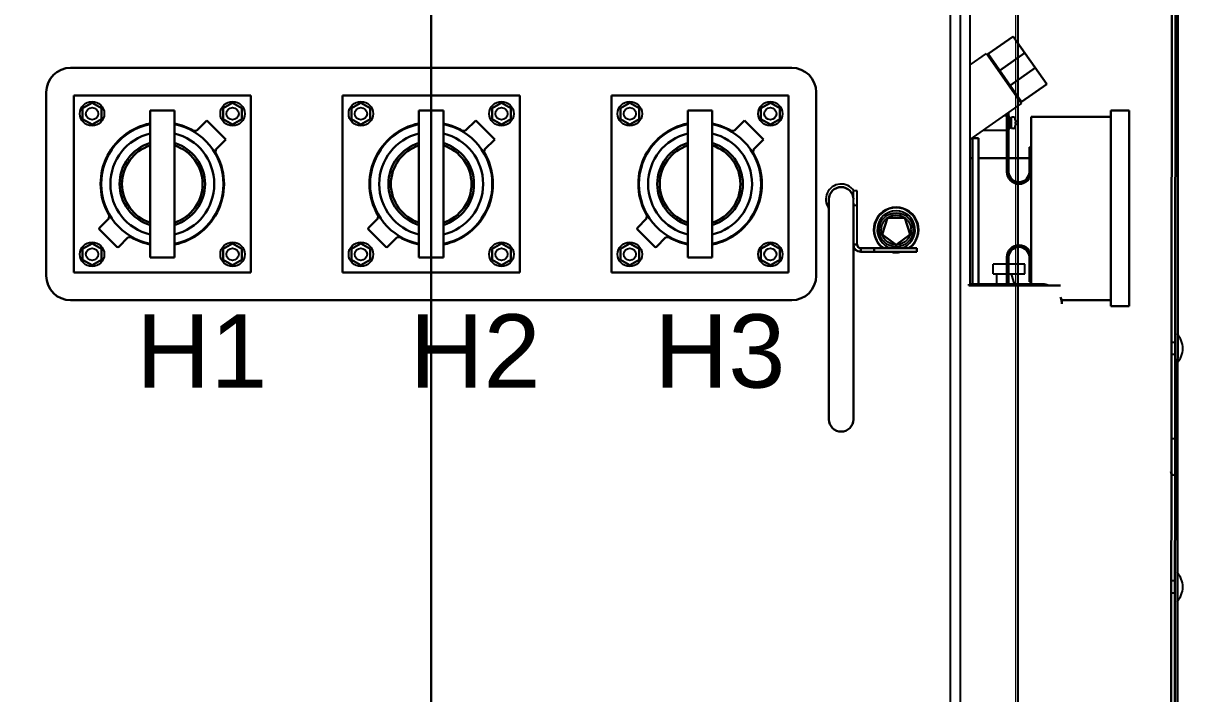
# Model space of a CAD drawing. Extents: x 54056 to 359947, y -41534 to 373650.
# Drawn here: x 83537 to 84486, y -25869 to -25321 of the extents above; entities that cross this region are included whole.
import ezdxf

# ---------------------------------------------------------------- set-up
doc = ezdxf.new("R2010")
doc.units = 0
doc.header["$LTSCALE"] = 3
doc.header["$MEASUREMENT"] = 0
doc.linetypes.add('CENTER', pattern=[50.8, 31.75, -6.35, 6.35, -6.35])
doc.linetypes.add('HIDDEN', pattern=[0.2, 0.1, -0.1])
doc.layers.get('0').update_dxf_attribs({"linetype": 'CONTINUOUS', "lineweight": 30})
for name, color, linetype in [('02___PRT_ALL_AXES', 7, 'CONTINUOUS'), ('03___PRT_ALL_CURVES', 7, 'CONTINUOUS'), ('CHAMFER', 7, 'CONTINUOUS'), ('DEFAULT_2', 8, 'HIDDEN'), ('HOLES', 7, 'CONTINUOUS'), ('ROUNDS', 7, 'CONTINUOUS')]:
    doc.layers.add(name, color=color, linetype=linetype)
doc.layers.add('DIM', color=4, linetype='CONTINUOUS', lineweight=20)
doc.styles.add('Note Text (ANSI)', font='arial.ttf')

msp = doc.modelspace()

# ---------------------------------------------------------------- linework, layer by layer
at = {"color": 1, "linetype": 'ByBlock', "lineweight": 30}
msp.add_line((83871.155, -24666), (83871.155, -27149.113), dxfattribs=at)
at = {"color": 3, "linetype": 'Continuous'}
for p, q in [((84477.301, -25140.013), (84475.956, -26897.213)), ((84478.956, -26897.213), (84480.301, -25140.013)), ((84268.605, -25507.713), (84222.605, -25507.713))]:
    msp.add_line(p, q, dxfattribs=at)
at = {"color": 7, "linetype": 'Continuous'}
for p, q in [((84480.97, -26897.213), (84482.225, -25140.013)), ((84326.941, -25345.875), (84347.42, -25331.536)), ((84347.42, -25331.536), (84374.778, -25370.607)), ((84326.941, -25345.875), (84354.299, -25384.946)), ((84336.318, -25359.267), (84356.797, -25344.928)), ((84166.155, -25357.213), (83576.155, -25357.213)), ((84344.922, -25371.554), (84365.401, -25357.215)), ((84354.299, -25384.946), (84374.778, -25370.607)), ((83556.155, -25377.213), (83556.155, -25527.213)), ((84186.155, -25527.213), (84186.155, -25377.213)), ((83585.961, -25390.27), (83593.655, -25385.828)), ((83585.961, -25399.155), (83585.961, -25390.27)), ((83593.655, -25385.828), (83601.35, -25390.27)), ((83601.35, -25390.27), (83601.35, -25399.155)), ((83700.961, -25390.27), (83708.655, -25385.828)), ((83700.961, -25399.155), (83700.961, -25390.27)), ((83708.655, -25385.828), (83716.35, -25390.27)), ((83716.35, -25390.27), (83716.35, -25399.155)), ((83805.961, -25390.27), (83813.655, -25385.828)), ((83805.961, -25399.155), (83805.961, -25390.27)), ((83813.655, -25385.828), (83821.35, -25390.27)), ((83821.35, -25390.27), (83821.35, -25399.155)), ((83920.961, -25390.27), (83928.655, -25385.828)), ((83920.961, -25399.155), (83920.961, -25390.27)), ((83928.655, -25385.828), (83936.35, -25390.27)), ((83936.35, -25390.27), (83936.35, -25399.155)), ((84025.961, -25390.27), (84033.655, -25385.828)), ((84025.961, -25399.155), (84025.961, -25390.27)), ((84033.655, -25385.828), (84041.35, -25390.27)), ((84041.35, -25390.27), (84041.35, -25399.155)), ((84140.961, -25390.27), (84148.655, -25385.828)), ((84140.961, -25399.155), (84140.961, -25390.27)), ((84148.655, -25385.828), (84156.35, -25390.27)), ((84156.35, -25390.27), (84156.35, -25399.155)), ((83593.655, -25403.598), (83585.961, -25399.155)), ((83601.35, -25399.155), (83593.655, -25403.598)), ((83708.655, -25403.598), (83700.961, -25399.155)), ((83716.35, -25399.155), (83708.655, -25403.598)), ((83813.655, -25403.598), (83805.961, -25399.155)), ((83821.35, -25399.155), (83813.655, -25403.598)), ((83928.655, -25403.598), (83920.961, -25399.155)), ((83936.35, -25399.155), (83928.655, -25403.598)), ((84033.655, -25403.598), (84025.961, -25399.155)), ((84041.35, -25399.155), (84033.655, -25403.598)), ((84148.655, -25403.598), (84140.961, -25399.155)), ((84156.35, -25399.155), (84148.655, -25403.598)), ((84342.155, -25442.176), (84342.155, -25394.855)), ((84343.655, -25442.176), (84343.655, -25393.805)), ((84349.298, -25399.887), (84349.318, -25399.878)), ((84362.155, -25397.176), (84362.155, -25534.176)), ((84362.155, -25397.176), (84427.155, -25397.176)), ((84427.155, -25392.176), (84427.155, -25552.176)), ((84427.155, -25392.176), (84442.155, -25392.176)), ((84442.155, -25392.176), (84442.155, -25552.176)), ((84349.298, -25401.59), (84349.607, -25401.557)), ((84349.607, -25402.796), (84349.298, -25402.763)), ((84349.318, -25404.475), (84349.298, -25404.466)), ((84313.955, -25534.176), (84313.955, -25414.676)), ((84318.955, -25414.676), (84313.955, -25414.676)), ((84318.955, -25414.676), (84318.955, -25534.176)), ((84342.155, -25422.176), (84343.655, -25422.176)), ((84360.655, -25442.176), (84360.655, -25422.176)), ((84360.655, -25422.176), (84362.155, -25422.176)), ((84313.955, -25431.176), (84312.155, -25431.176)), ((84342.155, -25431.176), (84318.955, -25431.176)), ((84360.655, -25431.176), (84343.655, -25431.176)), ((84196.605, -25644.713), (84196.605, -25464.713)), ((84216.605, -25644.713), (84216.605, -25467.811)), ((84240.039, -25493.471), (84244.457, -25479.874)), ((84244.457, -25479.874), (84258.754, -25479.874)), ((84258.754, -25479.874), (84263.171, -25493.471)), ((84251.605, -25501.874), (84240.039, -25493.471)), ((84263.171, -25493.471), (84251.605, -25501.874)), ((83585.961, -25505.27), (83593.655, -25500.828)), ((83593.655, -25500.828), (83601.35, -25505.27)), ((83700.961, -25505.27), (83708.655, -25500.828)), ((83708.655, -25500.828), (83716.35, -25505.27)), ((83805.961, -25505.27), (83813.655, -25500.828)), ((83813.655, -25500.828), (83821.35, -25505.27)), ((83920.961, -25505.27), (83928.655, -25500.828)), ((83928.655, -25500.828), (83936.35, -25505.27)), ((84025.961, -25505.27), (84033.655, -25500.828)), ((84033.655, -25500.828), (84041.35, -25505.27)), ((84140.961, -25505.27), (84148.655, -25500.828)), ((84148.655, -25500.828), (84156.35, -25505.27)), ((84216.605, -25501.713), (84219.605, -25501.713)), ((84268.605, -25504.713), (84222.605, -25504.713)), ((84222.605, -25507.713), (84222.605, -25504.713)), ((84233.605, -25507.713), (84233.605, -25504.713)), ((84268.605, -25507.713), (84268.605, -25504.713)), ((83585.961, -25514.155), (83585.961, -25505.27)), ((83593.655, -25518.598), (83585.961, -25514.155)), ((83601.35, -25514.155), (83593.655, -25518.598)), ((83601.35, -25505.27), (83601.35, -25514.155)), ((83700.961, -25514.155), (83700.961, -25505.27)), ((83708.655, -25518.598), (83700.961, -25514.155)), ((83716.35, -25514.155), (83708.655, -25518.598)), ((83716.35, -25505.27), (83716.35, -25514.155)), ((83805.961, -25514.155), (83805.961, -25505.27)), ((83813.655, -25518.598), (83805.961, -25514.155)), ((83821.35, -25514.155), (83813.655, -25518.598)), ((83821.35, -25505.27), (83821.35, -25514.155)), ((83920.961, -25514.155), (83920.961, -25505.27)), ((83928.655, -25518.598), (83920.961, -25514.155)), ((83936.35, -25514.155), (83928.655, -25518.598)), ((83936.35, -25505.27), (83936.35, -25514.155)), ((84025.961, -25514.155), (84025.961, -25505.27)), ((84033.655, -25518.598), (84025.961, -25514.155)), ((84041.35, -25514.155), (84033.655, -25518.598)), ((84041.35, -25505.27), (84041.35, -25514.155)), ((84140.961, -25514.155), (84140.961, -25505.27)), ((84148.655, -25518.598), (84140.961, -25514.155)), ((84156.35, -25514.155), (84148.655, -25518.598)), ((84156.35, -25505.27), (84156.35, -25514.155)), ((84342.155, -25512.176), (84342.155, -25534.176)), ((84343.655, -25512.176), (84343.655, -25534.176)), ((84360.655, -25532.176), (84360.655, -25512.176)), ((84362.155, -25532.176), (84360.655, -25532.176)), ((84311.155, -25535.344), (84311.155, -25534.176)), ((84386.155, -25535.344), (84311.155, -25535.344)), ((84312.155, -25535.344), (84312.155, -25534.176)), ((84312.155, -25534.176), (84371.155, -25534.176)), ((83576.155, -25547.213), (84166.155, -25547.213)), ((84386.86, -25547.176), (84427.155, -25547.176)), ((84427.155, -25552.176), (84442.155, -25552.176))]:
    msp.add_line(p, q, dxfattribs=at)
at = {"color": 6, "linetype": 'Continuous'}
for p, q in [((83578.655, -25379.713), (83578.655, -25524.713)), ((83723.655, -25379.713), (83578.655, -25379.713)), ((83723.655, -25524.713), (83723.655, -25379.713)), ((83798.655, -25379.713), (83798.655, -25524.713)), ((83943.655, -25379.713), (83798.655, -25379.713)), ((83943.655, -25524.713), (83943.655, -25379.713)), ((84018.655, -25379.713), (84018.655, -25524.713)), ((84163.655, -25379.713), (84018.655, -25379.713)), ((84163.655, -25524.713), (84163.655, -25379.713)), ((83641.155, -25512.213), (83641.155, -25392.213)), ((83641.155, -25392.213), (83661.155, -25392.213)), ((83661.155, -25392.213), (83661.155, -25512.213)), ((83679.344, -25408.468), (83687.571, -25400.24)), ((83687.571, -25400.24), (83703.128, -25415.797)), ((83861.155, -25512.213), (83861.155, -25392.213)), ((83861.155, -25392.213), (83881.155, -25392.213)), ((83881.155, -25392.213), (83881.155, -25512.213)), ((83899.344, -25408.468), (83907.571, -25400.24)), ((83907.571, -25400.24), (83923.128, -25415.797)), ((84081.155, -25512.213), (84081.155, -25392.213)), ((84081.155, -25392.213), (84101.155, -25392.213)), ((84101.155, -25392.213), (84101.155, -25512.213)), ((84119.344, -25408.468), (84127.571, -25400.24)), ((84127.571, -25400.24), (84143.128, -25415.797)), ((83676.91, -25408.774), (83679.344, -25408.468)), ((83896.91, -25408.774), (83899.344, -25408.468)), ((84116.91, -25408.774), (84119.344, -25408.468)), ((83703.128, -25415.797), (83694.901, -25424.024)), ((83923.128, -25415.797), (83914.901, -25424.024)), ((84143.128, -25415.797), (84134.901, -25424.024)), ((83694.901, -25424.024), (83694.594, -25426.458)), ((83914.901, -25424.024), (83914.594, -25426.458)), ((84134.901, -25424.024), (84134.594, -25426.458)), ((83599.89, -25487.922), (83607.41, -25480.402)), ((83607.41, -25480.402), (83607.716, -25477.967)), ((83819.89, -25487.922), (83827.41, -25480.402)), ((83827.41, -25480.402), (83827.716, -25477.967)), ((84039.89, -25487.922), (84047.41, -25480.402)), ((84047.41, -25480.402), (84047.716, -25477.967)), ((83614.032, -25503.478), (83599.89, -25489.336)), ((83834.032, -25503.478), (83819.89, -25489.336)), ((84054.032, -25503.478), (84039.89, -25489.336)), ((83622.967, -25495.958), (83615.446, -25503.478)), ((83625.401, -25495.652), (83622.967, -25495.958)), ((83842.967, -25495.958), (83835.446, -25503.478)), ((83845.401, -25495.652), (83842.967, -25495.958)), ((84062.967, -25495.958), (84055.446, -25503.478)), ((84065.401, -25495.652), (84062.967, -25495.958)), ((83661.155, -25512.213), (83641.155, -25512.213)), ((83881.155, -25512.213), (83861.155, -25512.213)), ((84101.155, -25512.213), (84081.155, -25512.213)), ((83578.655, -25524.713), (83723.655, -25524.713)), ((83798.655, -25524.713), (83943.655, -25524.713)), ((84018.655, -25524.713), (84163.655, -25524.713))]:
    msp.add_line(p, q, dxfattribs=at)
at = {"color": 7, "linetype": 'Continuous'}
for centre, radius, start, end in [((83576.155, -25377.213), 20, 90, 180), ((84166.155, -25377.213), 20, 0, 90), ((83593.655, -25394.713), 7.7, 119.193738, 120.335755), ((83708.655, -25394.713), 7.7, 119.193738, 120.335755), ((83813.655, -25394.713), 7.7, 119.193738, 120.335755), ((83928.655, -25394.713), 7.7, 119.193738, 120.335755), ((84033.655, -25394.713), 7.7, 119.193738, 120.335755), ((84148.655, -25394.713), 7.7, 119.193738, 120.335755), ((83593.655, -25394.713), 7.7, 0.499954, 1.425529), ((83708.655, -25394.713), 7.7, 0.499954, 1.425529), ((83813.655, -25394.713), 7.7, 0.499954, 1.425529), ((83928.655, -25394.713), 7.7, 0.499954, 1.425529), ((84033.655, -25394.713), 7.7, 0.499954, 1.425529), ((84148.655, -25394.713), 7.7, 0.499954, 1.425529), ((84347.835, -25397.926), 0.5, 34.518108, 90), ((84341.598, -25402.175), 8.033, 14.77925, 16.550418), ((84341.579, -25402.178), 8.052, 5.194132, 14.770067), ((84347.835, -25406.426), 0.5, 270, 325.481892), ((84340.626, -25402.176), 8.692, 356.128608, 3.871392), ((84341.598, -25402.178), 8.033, 343.449595, 345.220742), ((84341.579, -25402.174), 8.052, 345.229921, 354.805879), ((84341.59, -25402.176), 8.041, 4.420548, 5.186525), ((84341.59, -25402.176), 8.041, 354.813476, 355.579451), ((84352.155, -25442.176), 10, 180, 0), ((84352.155, -25442.176), 8.5, 180, 0), ((84206.605, -25464.713), 10, 0, 180), ((83593.655, -25509.713), 7.7, 119.193738, 120.335755), ((83708.655, -25509.713), 7.7, 119.193738, 120.335755), ((83813.655, -25509.713), 7.7, 119.193738, 120.335755), ((83928.655, -25509.713), 7.7, 119.193738, 120.335755), ((84033.655, -25509.713), 7.7, 119.193738, 120.335755), ((84148.655, -25509.713), 7.7, 119.193738, 120.335755), ((84222.605, -25501.713), 3, 180, 270), ((84352.155, -25512.176), 10, 0, 180), ((84352.155, -25512.176), 8.5, 0, 180), ((83593.655, -25509.713), 7.7, 0.499954, 1.425529), ((83708.655, -25509.713), 7.7, 0.499954, 1.425529), ((83813.655, -25509.713), 7.7, 0.499954, 1.425529), ((83928.655, -25509.713), 7.7, 0.499954, 1.425529), ((84033.655, -25509.713), 7.7, 0.499954, 1.425529), ((84148.655, -25509.713), 7.7, 0.499954, 1.425529), ((83576.155, -25527.213), 20, 180, 270), ((84166.155, -25527.213), 20, 270, 0), ((84371.155, -25550.176), 16, 68.118452, 90), ((84371.155, -25550.176), 16, 0, 19.814174), ((84206.605, -25644.713), 10, 180, 0)]:
    msp.add_arc(centre, radius, start, end, dxfattribs=at)
at = {"color": 6, "linetype": 'Continuous'}
for centre, radius, start, end in [((83651.155, -25452.213), 50.5, 101.447183, 210.663336), ((83651.155, -25452.213), 50, 101.539673, 258.460327), ((83651.155, -25452.213), 50, 281.539673, 78.460327), ((83651.155, -25452.213), 50.5, 59.336664, 78.563603), ((83871.155, -25452.213), 50.5, 101.447183, 210.663336), ((83871.155, -25452.213), 50, 101.539673, 258.460327), ((83871.155, -25452.213), 50, 281.539673, 78.460327), ((83871.155, -25452.213), 50.5, 59.336664, 78.563603), ((84091.155, -25452.213), 50.5, 101.447183, 210.663336), ((84091.155, -25452.213), 50, 101.539673, 258.460327), ((84091.155, -25452.213), 50, 281.539673, 78.460327), ((84091.155, -25452.213), 50.5, 59.336664, 78.563603), ((83651.155, -25452.213), 42.5, 103.635149, 256.364851), ((83651.155, -25452.213), 35, 106.60155, 253.39845), ((83651.155, -25452.213), 35, 286.60155, 73.39845), ((83651.155, -25452.213), 42.5, 283.635149, 76.364851), ((83871.155, -25452.213), 42.5, 103.635149, 256.364851), ((83871.155, -25452.213), 35, 106.60155, 253.39845), ((83871.155, -25452.213), 35, 286.60155, 73.39845), ((83871.155, -25452.213), 42.5, 283.635149, 76.364851), ((84091.155, -25452.213), 42.5, 103.635149, 256.364851), ((84091.155, -25452.213), 35, 106.60155, 253.39845), ((84091.155, -25452.213), 35, 286.60155, 73.39845), ((84091.155, -25452.213), 42.5, 283.635149, 76.364851), ((83651.155, -25452.213), 33, 107.640349, 252.359675), ((83651.155, -25452.213), 33, 287.640349, 72.359675), ((83651.155, -25452.213), 50.5, 281.447183, 30.663336), ((83871.155, -25452.213), 33, 107.640349, 252.359675), ((83871.155, -25452.213), 33, 287.640349, 72.359675), ((83871.155, -25452.213), 50.5, 281.447183, 30.663336), ((84091.155, -25452.213), 33, 107.640349, 252.359675), ((84091.155, -25452.213), 33, 287.640349, 72.359675), ((84091.155, -25452.213), 50.5, 281.447183, 30.663336), ((83600.597, -25488.629), 1, 135, 225), ((83820.597, -25488.629), 1, 135, 225), ((84040.597, -25488.629), 1, 135, 225), ((83614.739, -25502.771), 1, 225, 315), ((83651.155, -25452.213), 50.5, 239.336664, 258.563603), ((83834.739, -25502.771), 1, 225, 315), ((83871.155, -25452.213), 50.5, 239.336664, 258.563603), ((84054.739, -25502.771), 1, 225, 315), ((84091.155, -25452.213), 50.5, 239.336664, 258.563603)]:
    msp.add_arc(centre, radius, start, end, dxfattribs=at)
at = {"color": 3, "linetype": 'Continuous'}
msp.add_arc((84222.605, -25501.713), 6, 180, 270, dxfattribs=at)
at = {"layer": '02___PRT_ALL_AXES', "color": 7, "linetype": 'Continuous'}
for p, q in [((84312.155, -25354.822), (84325.461, -25345.505)), ((84325.461, -25345.505), (84354.14, -25386.463)), ((84328.001, -25347.389), (84327.182, -25347.963)), ((84312.155, -25415.861), (84354.14, -25386.463)), ((84353.239, -25383.432), (84352.42, -25384.005)), ((84340.268, -25396.176), (84342.155, -25396.176)), ((84344.655, -25397.176), (84343.655, -25397.176)), ((84344.655, -25407.176), (84344.655, -25397.176)), ((84345.955, -25398.326), (84344.655, -25398.326)), ((84345.955, -25406.926), (84345.955, -25397.426)), ((84347.835, -25397.426), (84345.955, -25397.426)), ((84323.13, -25408.176), (84342.155, -25408.176)), ((84344.655, -25407.176), (84343.655, -25407.176)), ((84345.955, -25406.026), (84344.655, -25406.026)), ((84347.835, -25406.926), (84345.955, -25406.926)), ((84330.955, -25525.676), (84330.955, -25517.676)), ((84342.155, -25517.676), (84330.955, -25517.676)), ((84356.955, -25517.676), (84343.655, -25517.676)), ((84356.955, -25525.676), (84356.955, -25517.676)), ((84330.955, -25525.676), (84342.155, -25525.676)), ((84333.955, -25534.176), (84333.955, -25525.676)), ((84343.655, -25525.676), (84356.955, -25525.676)), ((84348.428, -25534.176), (84346.066, -25525.676)), ((84479.155, -25581.713), (84476.155, -25581.713)), ((84479.155, -25591.713), (84476.155, -25591.713)), ((84479.155, -25776.713), (84476.155, -25776.713)), ((84479.155, -25786.713), (84476.155, -25786.713))]:
    msp.add_line(p, q, dxfattribs=at)
for centre, radius in [((83593.655, -25394.713), 10), ((83593.655, -25394.713), 5), ((83708.655, -25394.713), 10), ((83708.655, -25394.713), 5), ((83813.655, -25394.713), 10), ((83813.655, -25394.713), 5), ((83928.655, -25394.713), 10), ((83928.655, -25394.713), 5), ((84033.655, -25394.713), 10), ((84033.655, -25394.713), 5), ((84148.655, -25394.713), 10), ((84148.655, -25394.713), 5), ((84251.605, -25489.713), 14), ((83593.655, -25509.713), 10), ((83593.655, -25509.713), 5), ((83708.655, -25509.713), 10), ((83708.655, -25509.713), 5), ((83813.655, -25509.713), 10), ((83813.655, -25509.713), 5), ((83928.655, -25509.713), 10), ((83928.655, -25509.713), 5), ((84033.655, -25509.713), 10), ((84033.655, -25509.713), 5), ((84148.655, -25509.713), 10), ((84148.655, -25509.713), 5)]:
    msp.add_circle(centre, radius, dxfattribs=at)
for centre, radius, start, end in [((84341.655, -25402.176), 8, 16.699068, 34.518108), ((84341.655, -25402.176), 8, 325.481892, 343.300932), ((84469.255, -25586.713), 16.9, 314.76027, 45.23973), ((84469.255, -25781.713), 16.9, 314.76027, 45.23973)]:
    msp.add_arc(centre, radius, start, end, dxfattribs=at)
at = {"layer": '03___PRT_ALL_CURVES', "color": 2, "linetype": 'CENTER'}
msp.add_circle((84251.605, -25489.713), 12.161, dxfattribs=at)
at = {"layer": 'CHAMFER', "color": 3, "linetype": 'Continuous'}
for p, q in [((84296.155, -25460.14), (84296.155, -24914.213)), ((84304.155, -25534.176), (84304.155, -25187.176)), ((84296.155, -26074.213), (84296.155, -25447.213)), ((84216.605, -25467.811), (84216.605, -25457.713))]:
    msp.add_line(p, q, dxfattribs=at)
at = {"layer": 'CHAMFER', "color": 7, "linetype": 'Continuous'}
for p, q in [((84304.155, -25460.14), (84304.155, -24914.213)), ((84312.155, -25534.176), (84312.155, -25187.176)), ((84304.155, -26074.213), (84304.155, -25447.213)), ((84219.605, -25457.713), (84216.605, -25457.713)), ((84219.605, -25501.713), (84219.605, -25457.713)), ((84219.605, -25469.713), (84216.605, -25469.713))]:
    msp.add_line(p, q, dxfattribs=at)
for centre, radius, start, end in [((84206.605, -25464.713), 12.5, 34.130964, 216.796318), ((84251.605, -25489.713), 18.5, 305.640305, 234.359695), ((84251.605, -25489.713), 18, 303.483214, 236.516787), ((84251.605, -25489.713), 18.5, 257.272898, 282.727102)]:
    msp.add_arc(centre, radius, start, end, dxfattribs=at)
at = {"layer": 'DEFAULT_2', "color": 8, "linetype": 'HIDDEN'}
msp.add_line((84348.155, -25504.176), (84344.655, -25507.676), dxfattribs=at)
at = {"layer": 'DIM', "color": 2}
msp.add_lwpolyline([(83393.155, -25132.213), (84349.155, -25132.213), (84349.155, -26048.213), (83393.155, -26048.213)], close=True, dxfattribs=at)
at = {"layer": 'HOLES', "color": 7, "linetype": 'Continuous'}
msp.add_arc((84251.605, -25489.713), 15.5, 284.00856, 255.99144, dxfattribs=at)
at = {"layer": 'ROUNDS', "color": 7, "linetype": 'Continuous'}
msp.add_line((84476.155, -25660.213), (84479.155, -25660.213), dxfattribs=at)
msp.add_lwpolyline([(83391.155, -25130.213), (84351.155, -25130.213), (84351.155, -26050.213), (83391.155, -26050.213)], close=True, dxfattribs=at)
msp.add_arc((84479.155, -25687.213), 3, 180, 270, dxfattribs=at)

# ---------------------------------------------------------------- texts
at = {"layer": 'DIM', "color": 3, "insert": (83629.971, -25558.743), "char_height": 60, "width": 637.35791, "attachment_point": 1, "style": 'Note Text (ANSI)'}
msp.add_mtext('H1     H2    H3', dxfattribs=at)

doc.saveas('drawing.dxf')
